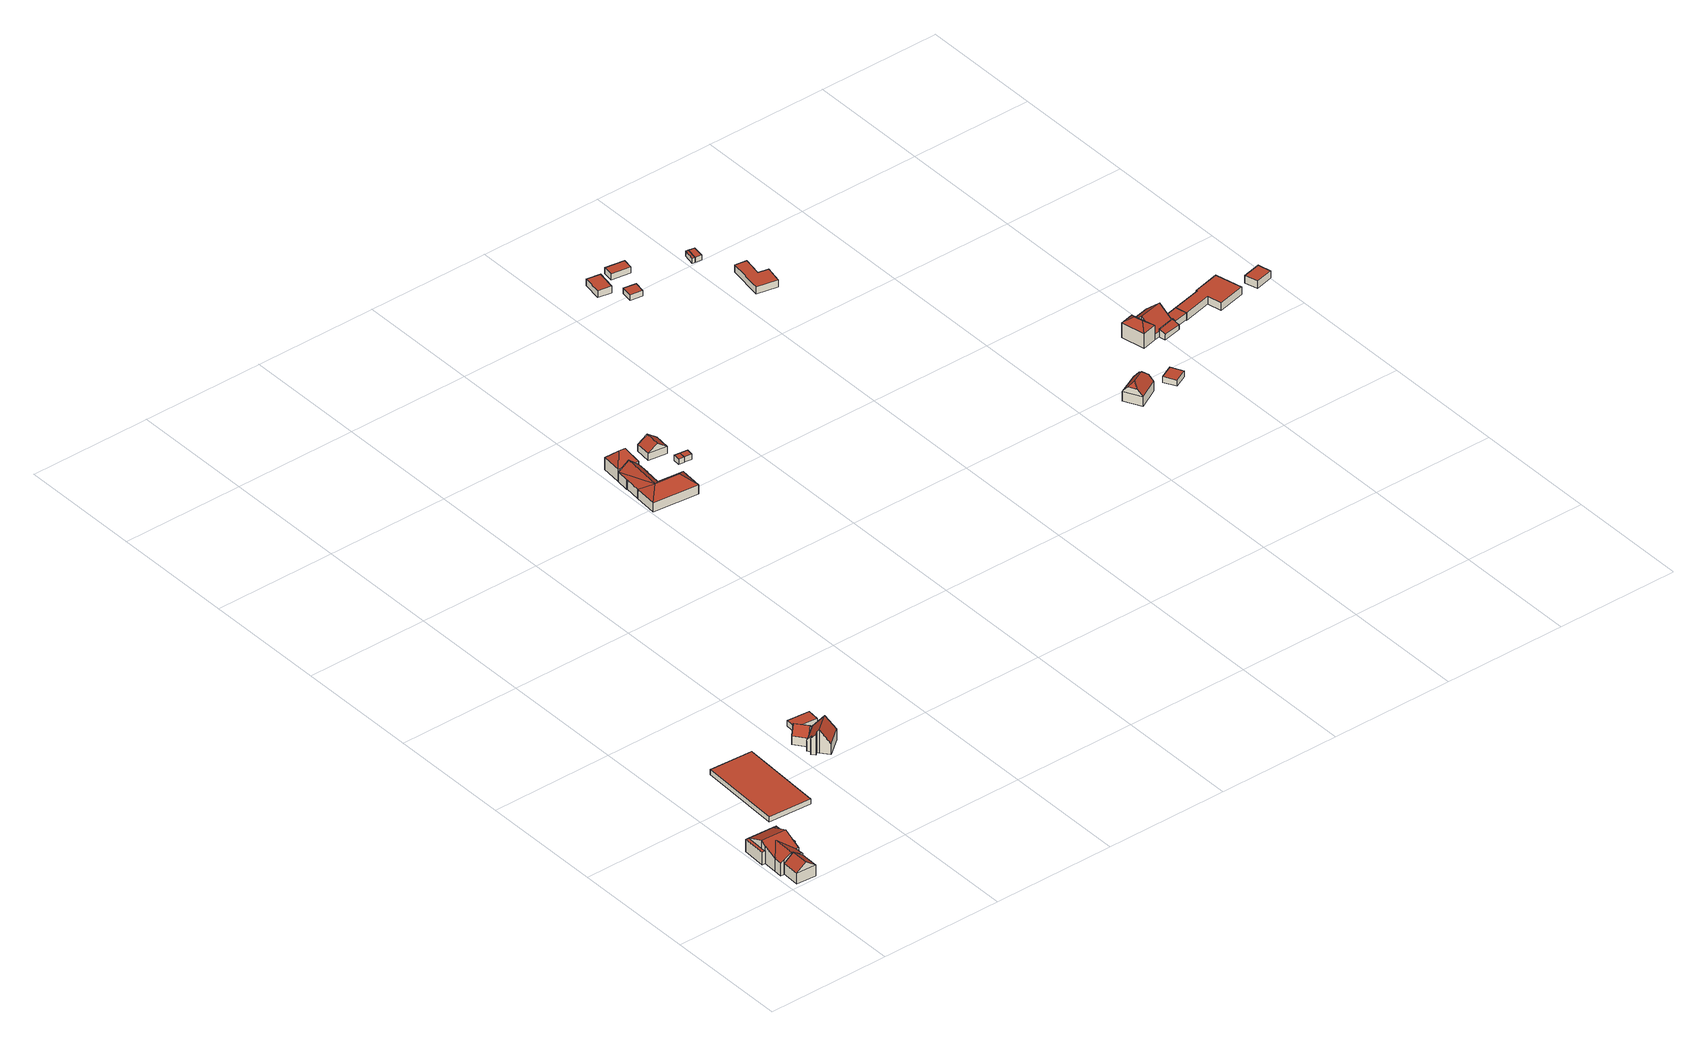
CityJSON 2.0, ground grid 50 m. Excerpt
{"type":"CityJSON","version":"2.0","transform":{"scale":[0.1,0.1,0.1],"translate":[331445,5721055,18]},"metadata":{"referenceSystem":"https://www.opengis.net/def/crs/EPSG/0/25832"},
"CityObjects":{
"building1":{"type":"Building","attributes":{"Geometrietyp2DReferenz":"3000","Gemeindeschluessel":"05170032","function":"31001_2463","roofType":"3100","measuredHeight":7.74},"address":[{"country":"Germany","locality":"Rheinberg","thoroughfareNumber":"333","thoroughfareName":"Weseler Straße"}],"geometry":[{"type":"Solid","lod":"2","boundaries":[[[[0,1,2,3]],[[4,5,1,0]],[[6,7,5,4]],[[3,2,7,6]],[[0,8,4]],[[6,9,3]],[[3,9,8,0]],[[4,8,9,6]],[[1,5,7,2]]]],"semantics":{"surfaces":[{"type":"WallSurface"},{"type":"RoofSurface"},{"type":"GroundSurface"}],"values":[[0,0,0,0,0,0,1,1,2]]}}]},
"building2":{"type":"Building","attributes":{"Gemeindeschluessel":"05170032","Geometrietyp2DReferenz":"3000","function":"31001_1210"},"address":[{"country":"Germany","locality":"Rheinberg","thoroughfareNumber":"333","thoroughfareName":"Weseler Straße"}],"children":["building2-1","building2-2","building2-3","building2-4"]},
"building2-1":{"type":"BuildingPart","attributes":{"roofType":"3100","measuredHeight":8.56},"parents":["building2"],"geometry":[{"type":"MultiSurface","lod":"2","boundaries":[[[10,11,12,13]],[[14,15,16,17]],[[18,19,20,21]],[[22,23,19,18]],[[10,13,22,18,21,24,25]],[[14,17,25,24]],[[12,11,26,16,15,27,20,19,23]],[[13,12,23,22]],[[25,28,29,10]],[[29,28,26,11]],[[25,17,28]],[[26,28,17,16]],[[24,30,14]],[[14,30,27,15]],[[24,21,31,30]],[[27,30,31,20]]],"semantics":{"surfaces":[{"type":"WallSurface"},{"type":"RoofSurface"},{"type":"GroundSurface"},{"type":"ClosureSurface"}],"values":[0,0,0,0,1,1,2,3,0,3,0,3,0,3,0,3]}}]},
"building2-2":{"type":"BuildingPart","attributes":{"roofType":"5000","measuredHeight":7.91},"parents":["building2"],"geometry":[{"type":"Solid","lod":"2","boundaries":[[[[13,12,32,33]],[[34,35,23,22]],[[36,37,35,34]],[[38,39,37,36]],[[33,32,39,38]],[[22,40,36,34]],[[22,13,40]],[[36,40,13,33,38]],[[12,23,35,37,39,32]],[[22,23,12,13]]]],"semantics":{"surfaces":[{"type":"WallSurface"},{"type":"RoofSurface"},{"type":"GroundSurface"},{"type":"ClosureSurface"}],"values":[[0,0,0,0,0,1,1,1,2,3]]}}]},
"building2-3":{"type":"BuildingPart","attributes":{"roofType":"1000","measuredHeight":5.26},"parents":["building2"],"geometry":[{"type":"MultiSurface","lod":"2","boundaries":[[[41,42,15,14]],[[43,44,42,41]],[[31,20,44,43]],[[41,14,31,43]],[[15,42,44,20]],[[15,27,30,14]],[[31,30,27,20]]],"semantics":{"surfaces":[{"type":"WallSurface"},{"type":"RoofSurface"},{"type":"GroundSurface"},{"type":"ClosureSurface"}],"values":[0,0,0,1,2,3,3]}}]},
"building2-4":{"type":"BuildingPart","attributes":{"roofType":"1000","measuredHeight":5.26},"parents":["building2"],"geometry":[{"type":"MultiSurface","lod":"2","boundaries":[[[45,46,47,48]],[[17,16,46,45]],[[48,47,11,29]],[[17,45,48,29]],[[46,16,11,47]],[[28,29,11,26]],[[17,28,26,16]]],"semantics":{"surfaces":[{"type":"WallSurface"},{"type":"RoofSurface"},{"type":"GroundSurface"},{"type":"ClosureSurface"}],"values":[0,0,0,1,2,3,3]}}]},
"building3":{"type":"Building","attributes":{"Geometrietyp2DReferenz":"3000","Gemeindeschluessel":"05170032","function":"31001_2741","roofType":"1000","measuredHeight":2.15},"address":[{"country":"Germany","locality":"Rheinberg","thoroughfareNumber":"333","thoroughfareName":"Weseler Straße"}],"geometry":[{"type":"Solid","lod":"2","boundaries":[[[[49,50,51,52]],[[53,54,50,49]],[[55,56,54,53]],[[52,51,56,55]],[[53,49,52,55]],[[50,54,56,51]]]],"semantics":{"surfaces":[{"type":"WallSurface"},{"type":"RoofSurface"},{"type":"GroundSurface"}],"values":[[0,0,0,0,1,2]]}}]},
"building4":{"type":"Building","attributes":{"Geometrietyp2DReferenz":"3000","Gemeindeschluessel":"05170032","function":"31001_1010","roofType":"3100","measuredHeight":6.88},"address":[{"country":"Germany","locality":"Rheinberg","thoroughfareNumber":"335","thoroughfareName":"Weseler Straße"}],"geometry":[{"type":"Solid","lod":"2","boundaries":[[[[57,58,59,60]],[[61,62,58,57]],[[63,64,62,61]],[[60,59,64,63]],[[57,65,61]],[[63,66,60]],[[60,66,65,57]],[[61,65,66,63]],[[58,62,64,59]]]],"semantics":{"surfaces":[{"type":"WallSurface"},{"type":"RoofSurface"},{"type":"GroundSurface"}],"values":[[0,0,0,0,0,0,1,1,2]]}}]},
"building5":{"type":"Building","attributes":{"Geometrietyp2DReferenz":"3000","Gemeindeschluessel":"05170032","function":"31001_1010","roofType":"3100","measuredHeight":9.71},"address":[{"country":"Germany","locality":"Rheinberg","thoroughfareNumber":"335","thoroughfareName":"Weseler Straße"}],"geometry":[{"type":"Solid","lod":"2","boundaries":[[[[67,68,69,70]],[[71,72,68,67]],[[73,74,72,71]],[[75,76,74,73]],[[77,78,76,75]],[[79,62,78,77]],[[80,58,62,79]],[[81,82,58,80]],[[83,84,82,81]],[[85,86,84,83]],[[70,69,86,85]],[[80,79,77,75,73,71,67,70,81]],[[85,83,81,70]],[[68,72,74,76,78,62,58,82,84,86,69]]]],"semantics":{"surfaces":[{"type":"WallSurface"},{"type":"RoofSurface"},{"type":"GroundSurface"}],"values":[[0,0,0,0,0,0,0,0,0,0,0,1,1,2]]}}]},
"building6":{"type":"Building","attributes":{"Geometrietyp2DReferenz":"3000","Gemeindeschluessel":"05170032","function":"31001_1313","roofType":"1000","measuredHeight":2.49},"address":[{"country":"Germany","locality":"Rheinberg","thoroughfareNumber":"335","thoroughfareName":"Weseler Straße"}],"geometry":[{"type":"Solid","lod":"2","boundaries":[[[[87,88,89,90]],[[91,92,88,87]],[[93,94,92,91]],[[90,89,94,93]],[[91,87,90,93]],[[88,92,94,89]]]],"semantics":{"surfaces":[{"type":"WallSurface"},{"type":"RoofSurface"},{"type":"GroundSurface"}],"values":[[0,0,0,0,1,2]]}}]},
"building7":{"type":"Building","attributes":{"Gemeindeschluessel":"05170032","Geometrietyp2DReferenz":"3000","function":"31001_1010"},"address":[{"country":"Germany","locality":"Rheinberg","thoroughfareNumber":"363","thoroughfareName":"Weseler Straße"}],"children":["building7-1","building7-2"]},
"building7-1":{"type":"BuildingPart","attributes":{"roofType":"3200","measuredHeight":7.53},"parents":["building7"],"geometry":[{"type":"Solid","lod":"2","boundaries":[[[[95,96,97,98]],[[99,100,101,102]],[[103,104,100,99]],[[98,97,104,103]],[[105,98,103,106]],[[103,99,106]],[[95,98,105]],[[96,101,100,104,97]],[[102,101,96,95]],[[105,106,99,102,107,95]],[[107,102,95]]]],"semantics":{"surfaces":[{"type":"WallSurface"},{"type":"RoofSurface"},{"type":"GroundSurface"},{"type":"ClosureSurface"}],"values":[[0,0,0,0,1,1,1,2,3,1,3]]}}]},
"building7-2":{"type":"BuildingPart","attributes":{"roofType":"5000","measuredHeight":7.35},"parents":["building7"],"geometry":[{"type":"Solid","lod":"2","boundaries":[[[[108,109,110,111]],[[112,113,109,108]],[[114,115,113,112]],[[102,101,115,114]],[[116,117,96,95]],[[118,119,117,116]],[[120,121,119,118]],[[111,110,121,120]],[[95,107,120,118,116]],[[120,107,111]],[[114,112,108,111,107,102]],[[109,113,115,101,96,117,119,121,110]],[[95,96,101,102]],[[95,102,107]]]],"semantics":{"surfaces":[{"type":"WallSurface"},{"type":"RoofSurface"},{"type":"GroundSurface"},{"type":"ClosureSurface"}],"values":[[0,0,0,0,0,0,0,0,1,1,1,2,3,3]]}}]},
"building8":{"type":"Building","attributes":{"Geometrietyp2DReferenz":"3000","Gemeindeschluessel":"05170032","function":"31001_1010","roofType":"3200","measuredHeight":9.31},"address":[{"country":"Germany","locality":"Rheinberg","thoroughfareNumber":"363","thoroughfareName":"Weseler Straße"}],"geometry":[{"type":"Solid","lod":"2","boundaries":[[[[122,123,121,124]],[[125,126,123,122]],[[127,128,126,125]],[[129,109,128,127]],[[124,121,109,129]],[[130,125,122,131]],[[122,124,131]],[[131,124,129,127,130]],[[127,125,130]],[[123,126,128,109,121]]]],"semantics":{"surfaces":[{"type":"WallSurface"},{"type":"RoofSurface"},{"type":"GroundSurface"}],"values":[[0,0,0,0,0,1,1,1,1,2]]}}]},
"building9":{"type":"Building","attributes":{"Geometrietyp2DReferenz":"3000","Gemeindeschluessel":"05170032","function":"31001_2463","roofType":"3100","measuredHeight":5.72},"address":[{"country":"Germany","locality":"Rheinberg","thoroughfareNumber":"363","thoroughfareName":"Weseler Straße"}],"geometry":[{"type":"Solid","lod":"2","boundaries":[[[[132,133,134,135]],[[136,137,133,132]],[[138,139,137,136]],[[135,134,139,138]],[[132,140,136]],[[138,141,135]],[[135,141,140,132]],[[136,140,141,138]],[[133,137,139,134]]]],"semantics":{"surfaces":[{"type":"WallSurface"},{"type":"RoofSurface"},{"type":"GroundSurface"}],"values":[[0,0,0,0,0,0,1,1,2]]}}]},
"building10":{"type":"Building","attributes":{"Geometrietyp2DReferenz":"3000","Gemeindeschluessel":"05170032","function":"31001_2463","roofType":"1000","measuredHeight":2.29},"address":[{"country":"Germany","locality":"Rheinberg","thoroughfareNumber":"363","thoroughfareName":"Weseler Straße"}],"geometry":[{"type":"Solid","lod":"2","boundaries":[[[[142,143,144,145]],[[146,147,143,142]],[[148,149,147,146]],[[145,144,149,148]],[[146,142,145,148]],[[143,147,149,144]]]],"semantics":{"surfaces":[{"type":"WallSurface"},{"type":"RoofSurface"},{"type":"GroundSurface"}],"values":[[0,0,0,0,1,2]]}}]},
"building11":{"type":"Building","attributes":{"Geometrietyp2DReferenz":"3000","Gemeindeschluessel":"05170032","function":"31001_2463","roofType":"1000","measuredHeight":2.23},"address":[{"country":"Germany","locality":"Rheinberg","thoroughfareNumber":"363","thoroughfareName":"Weseler Straße"}],"geometry":[{"type":"Solid","lod":"2","boundaries":[[[[150,151,152,146]],[[153,154,151,150]],[[148,155,154,153]],[[146,152,155,148]],[[153,150,146,148]],[[151,154,155,152]]]],"semantics":{"surfaces":[{"type":"WallSurface"},{"type":"RoofSurface"},{"type":"GroundSurface"}],"values":[[0,0,0,0,1,2]]}}]},
"building12":{"type":"Building","attributes":{"Geometrietyp2DReferenz":"3000","Gemeindeschluessel":"05170032","function":"31001_2463","roofType":"1000","measuredHeight":2.86},"address":[{"country":"Germany","locality":"Rheinberg","thoroughfareNumber":"371","thoroughfareName":"Weseler Straße"}],"geometry":[{"type":"Solid","lod":"2","boundaries":[[[[156,157,158,159]],[[160,161,157,156]],[[162,163,161,160]],[[159,158,163,162]],[[160,156,159,162]],[[157,161,163,158]]]],"semantics":{"surfaces":[{"type":"WallSurface"},{"type":"RoofSurface"},{"type":"GroundSurface"}],"values":[[0,0,0,0,1,2]]}}]},
"building13":{"type":"Building","attributes":{"Geometrietyp2DReferenz":"3000","Gemeindeschluessel":"05170032","function":"31001_2723","roofType":"1000","measuredHeight":2.42},"address":[{"country":"Germany","locality":"Rheinberg","thoroughfareNumber":"373","thoroughfareName":"Weseler Straße"}],"geometry":[{"type":"Solid","lod":"2","boundaries":[[[[164,165,166,167]],[[168,169,165,164]],[[170,171,169,168]],[[167,166,171,170]],[[168,164,167,170]],[[165,169,171,166]]]],"semantics":{"surfaces":[{"type":"WallSurface"},{"type":"RoofSurface"},{"type":"GroundSurface"}],"values":[[0,0,0,0,1,2]]}}]},
"building14":{"type":"Building","attributes":{"Geometrietyp2DReferenz":"3000","Gemeindeschluessel":"05170032","function":"31001_1010","roofType":"1000","measuredHeight":2.53},"address":[{"country":"Germany","locality":"Rheinberg","thoroughfareNumber":"373","thoroughfareName":"Weseler Straße"}],"geometry":[{"type":"Solid","lod":"2","boundaries":[[[[172,173,174,175]],[[176,177,173,172]],[[178,179,177,176]],[[175,174,179,178]],[[176,172,175,178]],[[173,177,179,174]]]],"semantics":{"surfaces":[{"type":"WallSurface"},{"type":"RoofSurface"},{"type":"GroundSurface"}],"values":[[0,0,0,0,1,2]]}}]},
"building15":{"type":"Building","attributes":{"Geometrietyp2DReferenz":"3000","Gemeindeschluessel":"05170032","function":"51009_1610","roofType":"1000","measuredHeight":2.13},"geometry":[{"type":"Solid","lod":"2","boundaries":[[[[180,181,182,183]],[[184,185,181,180]],[[186,187,185,184]],[[183,182,187,186]],[[184,180,183,186]],[[181,185,187,182]]]],"semantics":{"surfaces":[{"type":"WallSurface"},{"type":"RoofSurface"},{"type":"GroundSurface"}],"values":[[0,0,0,0,1,2]]}}]},
"building16":{"type":"Building","attributes":{"Geometrietyp2DReferenz":"3000","Gemeindeschluessel":"05170032","function":"31001_1313","roofType":"1000","measuredHeight":2.08},"geometry":[{"type":"Solid","lod":"2","boundaries":[[[[188,189,190,191]],[[180,192,189,188]],[[183,193,192,180]],[[191,190,193,183]],[[180,188,191,183]],[[189,192,193,190]]]],"semantics":{"surfaces":[{"type":"WallSurface"},{"type":"RoofSurface"},{"type":"GroundSurface"}],"values":[[0,0,0,0,1,2]]}}]},
"building17":{"type":"Building","attributes":{"Geometrietyp2DReferenz":"3000","Gemeindeschluessel":"05170032","function":"31001_2723","roofType":"1000","measuredHeight":3.01},"address":[{"country":"Germany","locality":"Rheinberg","thoroughfareNumber":"377","thoroughfareName":"Weseler Straße"}],"geometry":[{"type":"Solid","lod":"2","boundaries":[[[[194,195,196,197]],[[198,199,195,194]],[[200,201,199,198]],[[202,203,201,200]],[[204,205,203,202]],[[197,196,205,204]],[[202,200,198,194,197,204]],[[195,199,201,203,205,196]]]],"semantics":{"surfaces":[{"type":"WallSurface"},{"type":"RoofSurface"},{"type":"GroundSurface"}],"values":[[0,0,0,0,0,0,1,2]]}}]},
"building18":{"type":"Building","attributes":{"Geometrietyp2DReferenz":"3000","Gemeindeschluessel":"05170032","function":"31001_1010","roofType":"3300","measuredHeight":8.5},"address":[{"country":"Germany","locality":"Rheinberg","thoroughfareNumber":"4","thoroughfareName":"Elverich"}],"geometry":[{"type":"Solid","lod":"2","boundaries":[[[[206,207,208,209]],[[210,211,207,206]],[[212,213,211,210]],[[209,208,213,212]],[[206,214,215,210]],[[212,216,217,209]],[[214,218,215]],[[216,219,217]],[[209,217,219,218,214,206]],[[210,215,218,219,216,212]],[[207,211,213,208]]]],"semantics":{"surfaces":[{"type":"WallSurface"},{"type":"RoofSurface"},{"type":"GroundSurface"}],"values":[[0,0,0,0,0,0,1,1,1,1,2]]}}]},
"building19":{"type":"Building","attributes":{"Geometrietyp2DReferenz":"3000","Gemeindeschluessel":"05170032","function":"51009_1611","roofType":"1000","measuredHeight":2.5},"geometry":[{"type":"Solid","lod":"2","boundaries":[[[[220,221,222,223]],[[224,225,221,220]],[[226,227,225,224]],[[223,222,227,226]],[[224,220,223,226]],[[221,225,227,222]]]],"semantics":{"surfaces":[{"type":"WallSurface"},{"type":"RoofSurface"},{"type":"GroundSurface"}],"values":[[0,0,0,0,1,2]]}}]},
"building20":{"type":"Building","attributes":{"name":"Zambachskath","Geometrietyp2DReferenz":"3000","Gemeindeschluessel":"05170032","function":"31001_1210","roofType":"3200","measuredHeight":8.46},"address":[{"country":"Germany","locality":"Rheinberg","thoroughfareNumber":"1","thoroughfareName":"Elverich"}],"geometry":[{"type":"Solid","lod":"2","boundaries":[[[[228,229,230,231]],[[232,233,229,228]],[[234,235,233,232]],[[231,230,235,234]],[[228,236,232]],[[234,237,231]],[[231,237,236,228]],[[232,236,237,234]],[[229,233,235,230]]]],"semantics":{"surfaces":[{"type":"WallSurface"},{"type":"RoofSurface"},{"type":"GroundSurface"}],"values":[[0,0,0,0,1,1,1,1,2]]}}]},
"building21":{"type":"Building","attributes":{"Geometrietyp2DReferenz":"3000","Gemeindeschluessel":"05170032","function":"31001_1000","roofType":"3100","measuredHeight":7.46},"address":[{"country":"Germany","locality":"Rheinberg","thoroughfareNumber":"1","thoroughfareName":"Elverich"}],"geometry":[{"type":"Solid","lod":"2","boundaries":[[[[238,235,239,240]],[[241,242,235,238]],[[243,233,242,241]],[[244,245,233,243]],[[246,247,245,244]],[[248,249,247,246]],[[250,251,249,248]],[[252,253,251,250]],[[240,239,253,252]],[[238,240,252,250,248,241]],[[246,244,243,241,248]],[[235,242,233,245,247,249,251,253,239]]]],"semantics":{"surfaces":[{"type":"WallSurface"},{"type":"RoofSurface"},{"type":"GroundSurface"}],"values":[[0,0,0,0,0,0,0,0,0,1,1,2]]}}]},
"building22":{"type":"Building","attributes":{"Geometrietyp2DReferenz":"3000","Gemeindeschluessel":"05170032","function":"31001_2720","roofType":"2100","measuredHeight":3.35},"address":[{"country":"Germany","locality":"Rheinberg","thoroughfareNumber":"1","thoroughfareName":"Elverich"}],"geometry":[{"type":"Solid","lod":"2","boundaries":[[[[254,255,256,257]],[[258,259,255,254]],[[260,261,259,258]],[[262,263,261,260]],[[257,256,263,262]],[[260,258,254,257,262]],[[255,259,261,263,256]]]],"semantics":{"surfaces":[{"type":"WallSurface"},{"type":"RoofSurface"},{"type":"GroundSurface"}],"values":[[0,0,0,0,0,1,2]]}}]},
"building23":{"type":"Building","attributes":{"Geometrietyp2DReferenz":"3000","Gemeindeschluessel":"05170032","function":"31001_2723","roofType":"1000","measuredHeight":2.77},"address":[{"country":"Germany","locality":"Rheinberg","thoroughfareNumber":"1","thoroughfareName":"Elverich"}],"geometry":[{"type":"Solid","lod":"2","boundaries":[[[[264,265,266,267]],[[268,269,265,264]],[[270,271,269,268]],[[272,273,271,270]],[[267,266,273,272]],[[270,268,264,267,272]],[[265,269,271,273,266]]]],"semantics":{"surfaces":[{"type":"WallSurface"},{"type":"RoofSurface"},{"type":"GroundSurface"}],"values":[[0,0,0,0,0,1,2]]}}]},
"building24":{"type":"Building","attributes":{"Geometrietyp2DReferenz":"3000","Gemeindeschluessel":"05170032","function":"31001_2720","roofType":"1000","measuredHeight":3.18},"address":[{"country":"Germany","locality":"Rheinberg","thoroughfareNumber":"1","thoroughfareName":"Elverich"}],"geometry":[{"type":"Solid","lod":"2","boundaries":[[[[274,275,276,277]],[[278,279,275,274]],[[280,281,279,278]],[[282,283,281,280]],[[284,285,283,282]],[[264,286,285,284]],[[267,287,286,264]],[[277,276,287,267]],[[264,284,282,280,278,274,277,267]],[[275,279,281,283,285,286,287,276]]]],"semantics":{"surfaces":[{"type":"WallSurface"},{"type":"RoofSurface"},{"type":"GroundSurface"}],"values":[[0,0,0,0,0,0,0,0,1,2]]}}]},
"building25":{"type":"Building","attributes":{"Geometrietyp2DReferenz":"3000","Gemeindeschluessel":"05170032","function":"31001_2720","roofType":"1000","measuredHeight":3.03},"address":[{"country":"Germany","locality":"Rheinberg","thoroughfareNumber":"1","thoroughfareName":"Elverich"}],"geometry":[{"type":"Solid","lod":"2","boundaries":[[[[288,289,290,291]],[[292,293,289,288]],[[294,295,293,292]],[[291,290,295,294]],[[292,288,291,294]],[[289,293,295,290]]]],"semantics":{"surfaces":[{"type":"WallSurface"},{"type":"RoofSurface"},{"type":"GroundSurface"}],"values":[[0,0,0,0,1,2]]}}]}
},
"vertices":[
[110,8,53],[110,8,7],[113,81,7],[113,81,53],[30,12,53],[30,12,7],[33,84,53],[33,84,7],[70,10,84],[73,83,84],
[22,174,81],[22,174,5],[20,121,5],[20,121,58],[129,263,58],[129,263,5],[27,268,5],[27,268,58],[124,117,58],[124,117,5],[125,154,5],[125,154,74],[114,117,58],[114,117,5],[127,190,91],[23,195,91],[23,195,5],[127,190,5],[23,195,58],[22,174,58],[127,190,58],[125,154,58],
[18,85,5],[18,85,58],[113,81,58],[113,81,5],[65,83,84],[65,83,5],[33,84,66],[33,84,5],[69,178,84],
[142,262,58],[142,262,5],[138,153,58],[138,153,5],
[14,269,58],[14,269,5],[10,175,5],[10,175,58],
[202,692,25],[202,692,3],[186,352,3],[186,352,25],[379,683,25],[379,683,3],[362,343,25],[362,343,3],
[609,635,43],[609,635,7],[572,682,7],[572,682,43],[562,598,43],[562,598,7],[525,645,43],[525,645,7],[585,617,76],[548,664,76],
[563,554,95],[563,554,7],[568,548,7],[568,548,104],[551,544,95],[551,544,7],[540,559,74],[540,559,7],[552,568,74],[552,568,7],[541,582,53],[541,582,7],[562,598,53],[609,635,53],[636,601,104],[636,601,7],[662,567,53],[662,567,7],[594,514,53],[594,514,7],
[582,739,29],[582,739,5],[578,689,5],[578,689,29],[674,732,29],[674,732,5],[670,682,29],[670,682,5],
[1014,2075,46],[1014,2075,7],[1005,1981,7],[1005,1981,46],[1200,2056,46],[1200,2056,7],[1095,2067,7],[1095,2067,46],[1191,1962,46],[1191,1962,7],[1050,2024,82],[1150,2014,82],[1050,2026,81],
[1108,2185,46],[1108,2185,7],[1067,2189,7],[1067,2189,81],[1103,2131,46],[1103,2131,7],[1101,2131,47],[1101,2131,7],[1020,2140,47],[1020,2140,7],[1019,2140,46],[1019,2140,7],[1025,2194,46],[1025,2194,7],
[1033,2277,57],[1033,2277,7],[1025,2194,57],[1117,2268,57],[1117,2268,7],[1109,2185,57],[1109,2185,7],[1108,2185,57],[1084,2230,100],[1058,2232,100],
[1257,2213,36],[1257,2213,7],[1264,2278,7],[1264,2278,36],[1180,2222,36],[1180,2222,7],[1187,2286,36],[1187,2286,7],[1218,2217,64],[1226,2282,64],
[1247,2163,32],[1247,2163,9],[1244,2135,9],[1244,2135,32],[1271,2161,32],[1271,2161,9],[1267,2133,32],[1267,2133,9],
[1302,2157,32],[1302,2157,10],[1271,2161,10],[1298,2129,32],[1298,2129,10],[1267,2133,10],
[1652,3133,38],[1652,3133,9],[1638,3055,9],[1638,3055,38],[1707,3123,38],[1707,3123,9],[1693,3046,38],[1693,3046,9],
[1721,3017,34],[1721,3017,10],[1714,2971,10],[1714,2971,34],[1771,3008,34],[1771,3008,10],[1763,2963,34],[1763,2963,10],
[1814,3089,38],[1814,3089,12],[1821,3132,12],[1821,3132,38],[1736,3101,38],[1736,3101,12],[1742,3143,38],[1742,3143,12],
[2024,2998,32],[2024,2998,10],[2033,3046,10],[2033,3046,32],[2014,3000,32],[2014,3000,10],[2023,3048,32],[2023,3048,10],
[2050,2994,32],[2050,2994,11],[2058,3042,11],[2058,3042,32],[2024,2998,11],[2033,3046,11],
[2145,2866,38],[2145,2866,8],[2098,2873,8],[2098,2873,38],[2132,2789,38],[2132,2789,8],[2173,2780,38],[2173,2780,8],[2158,2711,38],[2158,2711,8],[2074,2727,38],[2074,2727,8],
[2737,1491,54],[2737,1491,13],[2651,1449,13],[2651,1449,54],[2772,1426,54],[2772,1426,13],[2686,1379,54],[2686,1379,13],[2747,1473,78],[2763,1443,78],[2676,1399,79],[2661,1429,79],[2737,1449,98],[2684,1422,98],
[2903,1420,40],[2903,1420,15],[2879,1469,15],[2879,1469,40],[2850,1394,40],[2850,1394,15],[2825,1443,40],[2825,1443,15],
[2876,1726,81],[2876,1726,19],[2896,1628,19],[2896,1628,81],[2932,1740,81],[2932,1740,19],[2955,1643,81],[2955,1643,19],[2911,1702,104],[2919,1666,104],
[2955,1643,43],[2978,1648,19],[2978,1648,43],[2942,1698,94],[2942,1698,19],[2932,1740,55],[2929,1753,43],[2929,1753,19],[3026,1776,43],[3026,1776,19],[3039,1721,94],[3039,1721,19],[3044,1699,74],[3044,1699,19],[3052,1666,43],[3052,1666,19],
[2978,1648,52],[2978,1648,18],[2984,1623,18],[2984,1623,40],[3052,1666,52],[3052,1666,18],[3055,1652,45],[3055,1652,18],[3058,1638,39],[3058,1638,18],
[3114,1666,48],[3114,1666,20],[3104,1713,20],[3104,1713,48],[3055,1652,48],[3055,1652,20],[3052,1666,48],[3052,1666,20],[3044,1699,48],[3044,1699,20],
[3221,1745,48],[3221,1745,16],[3222,1740,16],[3222,1740,48],[3329,1770,48],[3329,1770,16],[3355,1660,48],[3355,1660,16],[3242,1634,48],[3242,1634,16],[3229,1692,48],[3229,1692,16],[3114,1666,16],[3104,1713,16],
[3489,1667,50],[3489,1667,19],[3476,1720,19],[3476,1720,50],[3416,1650,50],[3416,1650,19],[3403,1703,50],[3403,1703,19]
]}
